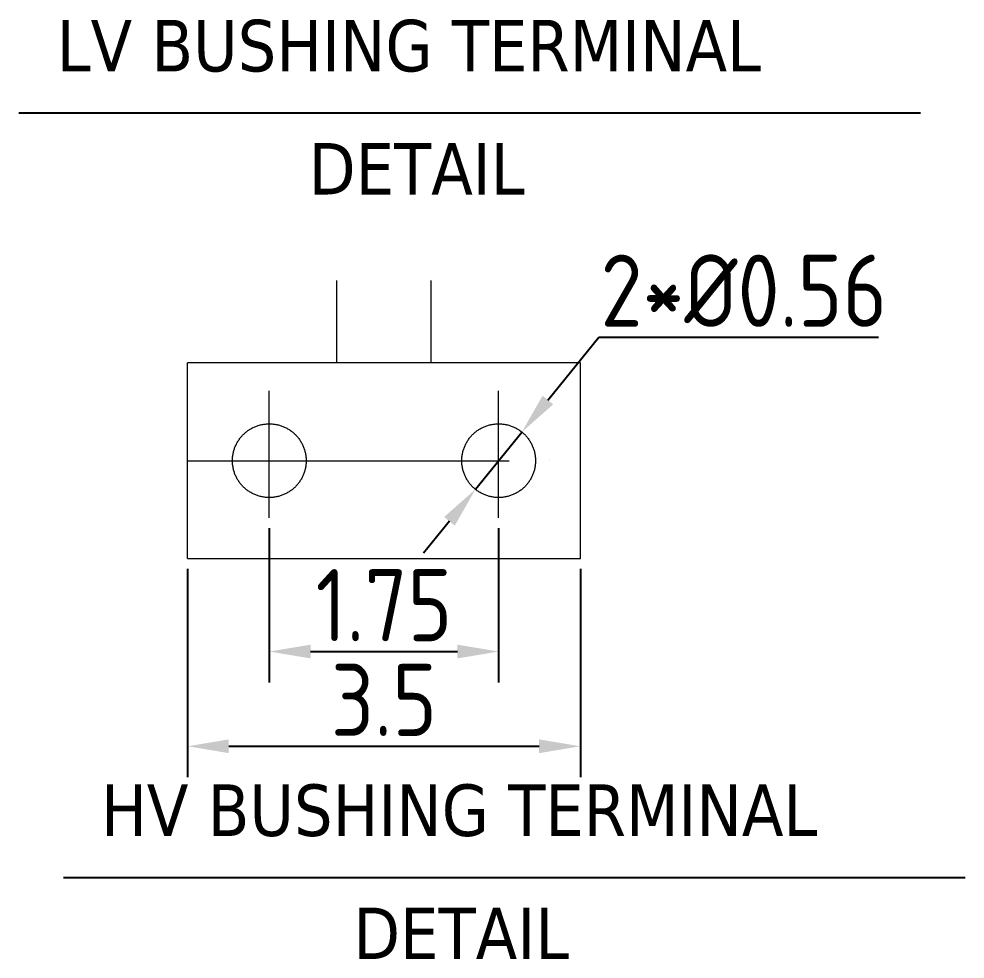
# Model space of a CAD drawing. Header units: millimetres. Extents: x 104833 to 218395, y -330386 to -125668.
# Drawn here: x 108063 to 108981, y -128942 to -128030 of the extents above; entities that cross this region are included whole.
import ezdxf

# ---------------------------------------------------------------- set-up
doc = ezdxf.new("R2010")
doc.units = ezdxf.units.MM
doc.header["$LTSCALE"] = 13
for name, pattern in [('ACAD_ISO04W100', [30, 24, -3, 0, -3]), ('Amconstr', [9999, 9999, 0]), ('CENTER', [50.8, 31.75, -6.35, 6.35, -6.35]), ('HIDDEN', [9.525, 6.35, -3.175])]:
    doc.linetypes.add(name, pattern=pattern)
doc.layers.get('0').update_dxf_attribs({"color": 1, "linetype": 'CENTER'})
doc.layers.add('标注、文本', color=3, linetype='Continuous', lineweight=25)
doc.layers.add('铁心', color=3, linetype='Continuous', lineweight=0)
doc.styles.get("Standard").update_dxf_attribs({"font": 'gbenor.shx', "bigfont": 'gbcbig.shx'})
doc.styles.add('Tahoma$001', font='tahoma.ttf', dxfattribs={"height": 2.159784})
doc.dimstyles.new('1-15', dxfattribs={"dimscale": 20, "dimtxt": 3.5, "dimasz": 2, "dimexe": 1.5, "dimexo": 0.5, "dimgap": 0.5, "dimtad": 1, "dimtoh": 1, "dimdec": 1, "dimdsep": 46, "dimtxsty": 'Standard', "dimcen": 2.5, "dimclrd": 3, "dimclre": 3, "dimclrt": 3, "dimadec": 0, "dimazin": 2, "dimtfac": 1, "dimtdec": 1, "dimtmove": 0, "dimatfit": 2, "dimfxl": 1, "dimarcsym": 0})

# ---------------------------------------------------------------- blocks, each defined once
blk = doc.blocks.new('*D539')
at = {"layer": 'Defpoints', "color": 0, "transparency": 16777216}
for p in [(108226.79, -128553.29), (108607.79, -128553.29), (108607.79, -128735.4)]:
    blk.add_point(p, dxfattribs=at)
at = {"layer": '标注、文本', "color": 3, "lineweight": -2, "transparency": 16777216}
for p, q in [((108226.79, -128563.29), (108226.79, -128765.4)), ((108607.79, -128563.29), (108607.79, -128765.4)), ((108266.79, -128735.4), (108567.79, -128735.4))]:
    blk.add_line(p, q, dxfattribs=at)
at = {"layer": '标注、文本', "color": 3, "transparency": 16777216}
for points in [[(108266.79, -128728.74), (108266.79, -128742.07), (108226.79, -128735.4)], [(108567.79, -128728.74), (108567.79, -128742.07), (108607.79, -128735.4)]]:
    blk.add_solid(points, dxfattribs=at)
at = {"layer": '标注、文本', "color": 3, "transparency": 16777216, "insert": (108417.29, -128690.4), "char_height": 70, "attachment_point": 5}
blk.add_mtext('3.5', dxfattribs=at)
blk = doc.blocks.new('*D540')
at = {"layer": 'Defpoints', "color": 0, "transparency": 16777216}
for p in [(108306.04, -128513.66), (108528.54, -128513.66), (108528.54, -128643.48)]:
    blk.add_point(p, dxfattribs=at)
at = {"layer": '标注、文本', "color": 3, "lineweight": -2, "transparency": 16777216}
for p, q in [((108306.04, -128523.66), (108306.04, -128673.48)), ((108528.54, -128523.66), (108528.54, -128673.48)), ((108346.04, -128643.48), (108488.54, -128643.48))]:
    blk.add_line(p, q, dxfattribs=at)
at = {"layer": '标注、文本', "color": 3, "transparency": 16777216}
for points in [[(108346.04, -128636.82), (108346.04, -128650.15), (108306.04, -128643.48)], [(108488.54, -128636.82), (108488.54, -128650.15), (108528.54, -128643.48)]]:
    blk.add_solid(points, dxfattribs=at)
at = {"layer": '标注、文本', "color": 3, "transparency": 16777216, "insert": (108417.29, -128598.48), "char_height": 70, "attachment_point": 5}
blk.add_mtext('1.75', dxfattribs=at)
blk = doc.blocks.new('*D541')
at = {"layer": 'Defpoints', "color": 0, "transparency": 16777216}
for p in [(108551.06, -128430.53), (108506.01, -128486.06)]:
    blk.add_point(p, dxfattribs=at)
at = {"layer": '标注、文本', "color": 3, "lineweight": -2, "transparency": 16777216}
for p, q in [((108576.26, -128399.46), (108625.82, -128338.36)), ((108625.82, -128338.36), (108896.87, -128338.36)), ((108506.01, -128486.06), (108551.06, -128430.53)), ((108480.81, -128517.12), (108455.61, -128548.18))]:
    blk.add_line(p, q, dxfattribs=at)
at = {"layer": '标注、文本', "color": 3, "transparency": 16777216}
for points in [[(108571.08, -128395.26), (108581.44, -128403.66), (108551.06, -128430.53)], [(108475.64, -128512.92), (108485.99, -128521.32), (108506.01, -128486.06)]]:
    blk.add_solid(points, dxfattribs=at)
at = {"layer": '标注、文本', "color": 3, "transparency": 16777216, "insert": (108766.34, -128293.36), "char_height": 70, "attachment_point": 5}
blk.add_mtext('2*%%C0.56', dxfattribs=at)

msp = doc.modelspace()

# ---------------------------------------------------------------- linework, layer by layer
at = {"color": 7, "linetype": 'HIDDEN', "lineweight": 0}
for p, q in [((108371.62, -128363.29), (108371.62, -128283.4)), ((108462.95, -128363.29), (108462.95, -128283.4))]:
    msp.add_line(p, q, dxfattribs=at)
at = {"color": 7, "linetype": 'Amconstr', "lineweight": 0}
for p, q in [((108607.79, -128363.29), (108226.79, -128363.29)), ((108226.79, -128553.29), (108226.79, -128363.29)), ((108607.79, -128553.29), (108607.79, -128363.29)), ((108226.79, -128553.29), (108607.79, -128553.29))]:
    msp.add_line(p, q, dxfattribs=at)
for centre in [(108306.04, -128458.29), (108528.54, -128458.29)]:
    msp.add_circle(centre, 35.75, dxfattribs=at)
at = {"layer": '标注、文本'}
for p, q in [((108063.18, -128120.88), (108937.86, -128120.88)), ((108106.31, -128862.74), (108980.98, -128862.74))]:
    msp.add_line(p, q, dxfattribs=at)
at = {"layer": '标注、文本', "color": 1, "linetype": 'ACAD_ISO04W100', "lineweight": 15}
for p, q in [((108306.04, -128513.66), (108306.04, -128390.51)), ((108528.54, -128513.66), (108528.54, -128390.51)), ((108226.79, -128458.29), (108607.79, -128458.29))]:
    msp.add_line(p, q, dxfattribs=at)

# ---------------------------------------------------------------- texts
at = {"layer": '铁心', "lineweight": 13, "style": 'Tahoma$001'}
for s, p in [('LV BUSHING TERMINAL', (108099.79, -128080.54)), ('DETAIL', (108344.41, -128200.03)), ('HV BUSHING TERMINAL', (108142.92, -128822.41)), ('DETAIL', (108387.54, -128941.9))]:
    msp.add_text(s, height=50, dxfattribs=at).set_placement(p)

# ---------------------------------------------------------------- dimensions: what is measured, and where the dimension line sits
at = {"layer": '标注、文本'}
dim = msp.add_diameter_dim_2p(p1=(108506.01, -128486.06), p2=(108551.06, -128430.53), text='2*%%C0.56', dimstyle='1-15', dxfattribs=at)
dim.commit()
dim.dimension.update_dxf_attribs({"geometry": '*D541', "text_midpoint": (108766.34, -128338.36), "dimtype": 163})
for base, p1, p2, text, picture, middle in [((108528.54, -128643.48), (108306.04, -128513.66), (108528.54, -128513.66), '1.75', '*D540', (108417.29, -128598.48)), ((108607.79, -128735.4), (108226.79, -128553.29), (108607.79, -128553.29), '3.5', '*D539', (108417.29, -128690.4))]:
    dim = msp.add_linear_dim(base=base, p1=p1, p2=p2, text=text, dimstyle='1-15', dxfattribs=at)
    dim.commit()
    dim.dimension.update_dxf_attribs({"geometry": picture, "text_midpoint": middle})

doc.saveas('drawing.dxf')
